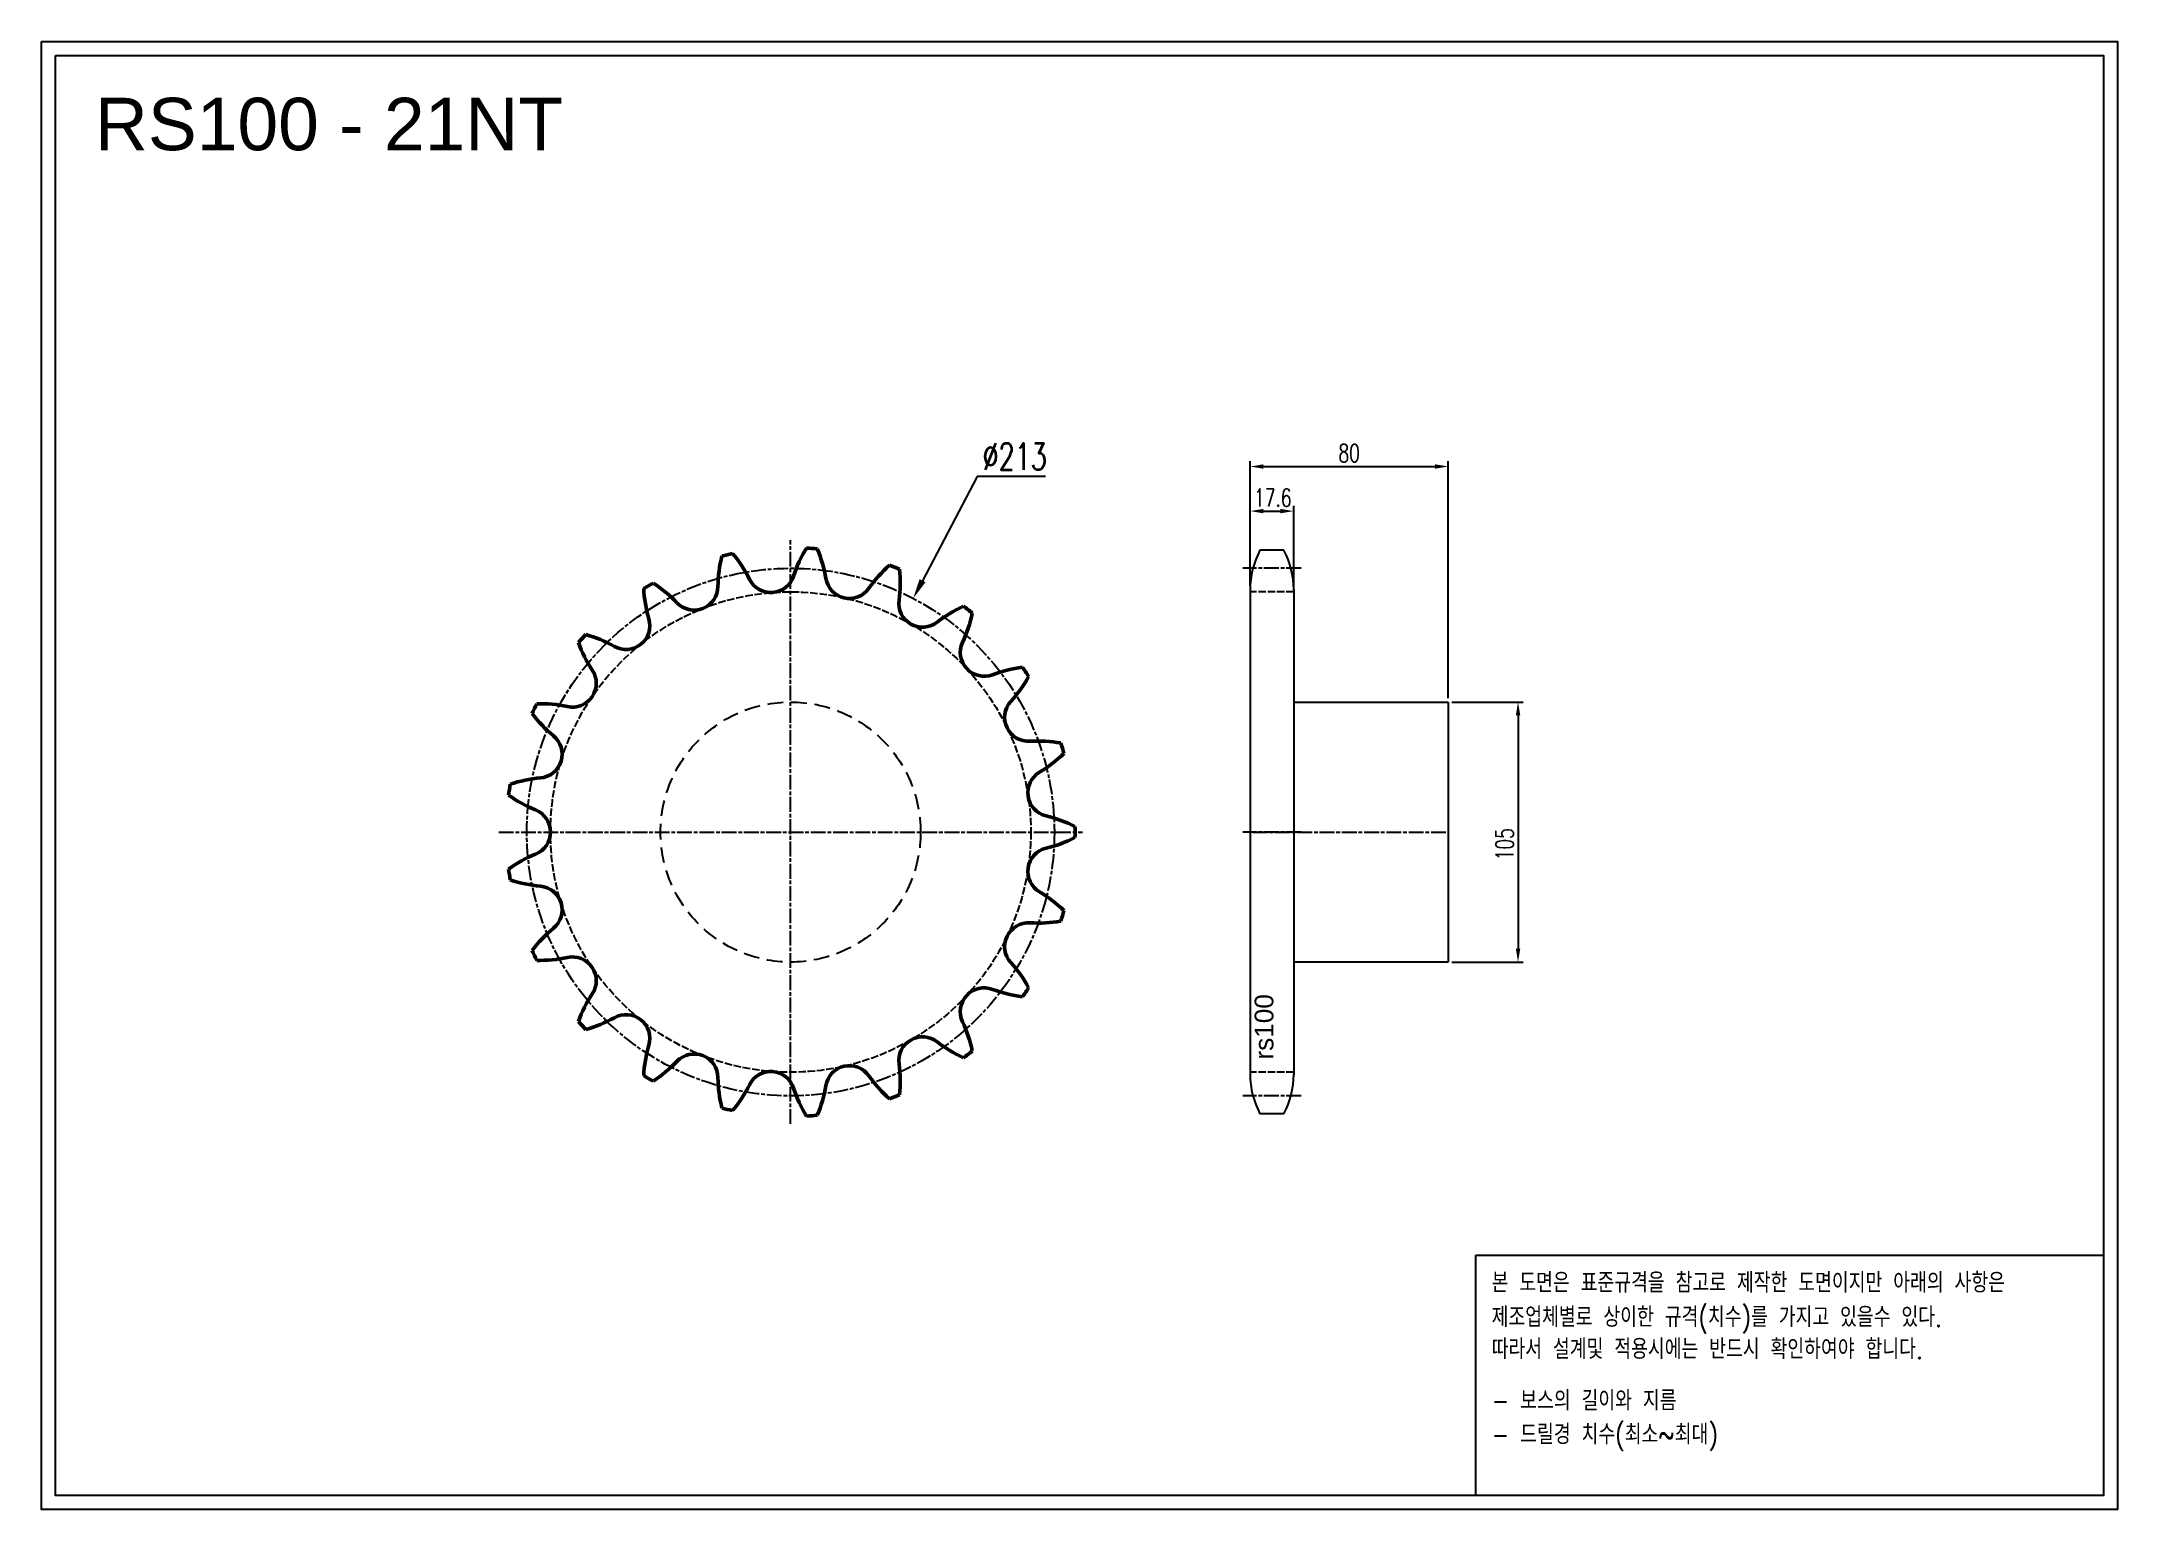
# Model space of a CAD drawing. Header units: millimetres. Extents: x -21342 to -20504, y 16388 to 16981.
import ezdxf

# ---------------------------------------------------------------- set-up
doc = ezdxf.new("R2010")
doc.units = ezdxf.units.MM
for name, pattern in [('AM_ISO02W050', [7.5, 6, -1.5]), ('AM_ISO02W050x2', [3.75, 3, -0.75]), ('AM_ISO08W050', [18, 12, -1.5, 3, -1.5]), ('AM_ISO08W050x2', [9, 6, -0.75, 1.5, -0.75]), ('HIDDEN', [9.525, 6.35, -3.175])]:
    doc.linetypes.add(name, pattern=pattern)
for name, color, linetype, lineweight in [('AM_0N', 7, 'Continuous', 50), ('AM_3N', 6, 'AM_ISO02W050', 25), ('AM_7', 4, 'AM_ISO08W050', 25), ('AM_7N', 4, 'AM_ISO08W050', 25)]:
    doc.layers.add(name, color=color, linetype=linetype, lineweight=lineweight)
doc.layers.add('HL', color=2, linetype='HIDDEN')
doc.layers.add('S-DIM', color=7, linetype='Continuous')
doc.styles.add('HAN', font='ROMANS.shx', dxfattribs={"width": 0.7, "bigfont": 'whgtxt.shx'})
doc.styles.add('HSG', font='SIMPLEX.shx', dxfattribs={"width": 0.7, "bigfont": 'HSG.shx'})
doc.styles.get("Standard").update_dxf_attribs({"font": 'arial.ttf'})
doc.dimstyles.new('APP16', dxfattribs={"dimscale": 3, "dimtxt": 2.4, "dimasz": 1.8, "dimexe": 0.7, "dimexo": 0.5, "dimgap": 0.6, "dimtad": 1, "dimtoh": 1, "dimdec": 1, "dimrnd": 0.01, "dimzin": 9, "dimdsep": 46, "dimtxsty": 'HSG', "dimcen": 0, "dimclrd": 1, "dimclre": 1, "dimclrt": 256, "dimazin": 2, "dimtp": 1, "dimtm": 1, "dimtfac": 0.5, "dimtdec": 1, "dimtofl": 0, "dimtmove": 0, "dimatfit": 3, "dimfxl": 0, "dimtvp": 1, "dimtolj": 2, "dimlwd": -1, "dimlwe": -1, "dimarcsym": 0})
doc.dimstyles.new('APP23', dxfattribs={"dimscale": 4.5, "dimtxt": 2.4, "dimasz": 1.8, "dimexe": 0.7, "dimexo": 0.5, "dimgap": 0.6, "dimtad": 1, "dimtoh": 1, "dimdec": 1, "dimrnd": 0.01, "dimzin": 9, "dimdsep": 46, "dimtxsty": 'HSG', "dimcen": 0, "dimclrd": 1, "dimclre": 1, "dimclrt": 256, "dimazin": 2, "dimtp": 1, "dimtm": 1, "dimtfac": 0.5, "dimtdec": 1, "dimtix": 1, "dimtofl": 0, "dimtmove": 0, "dimatfit": 3, "dimfxl": 0, "dimtvp": 1, "dimtolj": 2, "dimlwd": -1, "dimlwe": -1, "dimarcsym": 0})

# ---------------------------------------------------------------- blocks, each defined once
blk = doc.blocks.new('*D1')
at = {"layer": 'Defpoints', "color": 0, "transparency": 16777216}
for p in [(-20773.98, 16714.33), (-20773.98, 16609.33), (-20745.79, 16609.33)]:
    blk.add_point(p, dxfattribs=at)
at = {"layer": 'S-DIM', "color": 1, "transparency": 16777216}
for p, q in [((-20772.48, 16714.33), (-20743.69, 16714.33)), ((-20745.79, 16708.93), (-20745.79, 16614.73)), ((-20772.48, 16609.33), (-20743.69, 16609.33))]:
    blk.add_line(p, q, dxfattribs=at)
for points in [[(-20746.69, 16708.93), (-20744.89, 16708.93), (-20745.79, 16714.33)], [(-20746.69, 16614.73), (-20744.89, 16614.73), (-20745.79, 16609.33)]]:
    blk.add_solid(points, dxfattribs=at)
at = {"layer": 'S-DIM', "transparency": 16777216, "insert": (-20751.19, 16656.91), "char_height": 7.2, "attachment_point": 5, "rotation": 90, "style": 'HSG'}
blk.add_mtext('\\A2;105', dxfattribs=at)
blk = doc.blocks.new('*D2')
at = {"layer": 'Defpoints', "color": 0, "transparency": 16777216}
for p in [(-20836.38, 16791.42), (-20853.98, 16759.69), (-20836.38, 16758.82)]:
    blk.add_point(p, dxfattribs=at)
at = {"layer": 'S-DIM', "color": 1, "transparency": 16777216}
for p, q in [((-20853.98, 16761.19), (-20853.98, 16793.52)), ((-20848.58, 16791.42), (-20841.78, 16791.42)), ((-20836.38, 16760.32), (-20836.38, 16793.52))]:
    blk.add_line(p, q, dxfattribs=at)
for points in [[(-20848.58, 16792.32), (-20848.58, 16790.52), (-20853.98, 16791.42)], [(-20841.78, 16792.32), (-20841.78, 16790.52), (-20836.38, 16791.42)]]:
    blk.add_solid(points, dxfattribs=at)
at = {"layer": 'S-DIM', "transparency": 16777216, "insert": (-20844.81, 16796.82), "char_height": 7.2, "attachment_point": 5, "style": 'HSG'}
blk.add_mtext('\\A2;17.6', dxfattribs=at)
blk = doc.blocks.new('*D3')
at = {"layer": 'Defpoints', "color": 0, "transparency": 16777216}
for p in [(-20773.98, 16809.42), (-20853.98, 16759.69), (-20773.98, 16714.33)]:
    blk.add_point(p, dxfattribs=at)
at = {"layer": 'S-DIM', "color": 1, "transparency": 16777216}
for p, q in [((-20853.98, 16761.19), (-20853.98, 16811.52)), ((-20848.58, 16809.42), (-20779.38, 16809.42)), ((-20773.98, 16715.83), (-20773.98, 16811.52))]:
    blk.add_line(p, q, dxfattribs=at)
for points in [[(-20848.58, 16810.32), (-20848.58, 16808.52), (-20853.98, 16809.42)], [(-20779.38, 16810.32), (-20779.38, 16808.52), (-20773.98, 16809.42)]]:
    blk.add_solid(points, dxfattribs=at)
at = {"layer": 'S-DIM', "transparency": 16777216, "insert": (-20813.98, 16814.82), "char_height": 7.2, "attachment_point": 5, "style": 'HSG'}
blk.add_mtext('\\A2;80', dxfattribs=at)
blk = doc.blocks.new('*D4')
at = {"layer": 'Defpoints', "color": 0, "transparency": 16777216}
for p in [(-20990.02, 16756.15), (-21089.03, 16567.52)]:
    blk.add_point(p, dxfattribs=at)
at = {"layer": 'S-DIM', "color": 1, "transparency": 16777216}
for p, q in [((-20964.17, 16805.4), (-20986.26, 16763.32)), ((-20936.63, 16805.4), (-20964.17, 16805.4))]:
    blk.add_line(p, q, dxfattribs=at)
blk.add_solid([(-20987.45, 16763.95), (-20985.06, 16762.69), (-20990.02, 16756.15)], dxfattribs=at)
at = {"layer": 'S-DIM', "transparency": 16777216, "insert": (-20949.05, 16813.5), "char_height": 10.8, "attachment_point": 5, "style": 'HSG'}
blk.add_mtext('\\A2;∅213', dxfattribs=at)
blk = doc.blocks.new('notice1')
at = {"color": 4}
blk.add_lwpolyline([(-22142.12, 1735.9), (-22053.8, 1735.9), (-22053.8, 1702.07), (-22142.12, 1702.07)], close=True, dxfattribs=at)
at = {"color": 4, "style": 'HAN', "width": 0.8}
for s, p in [('본 도면은 표준규격을 참고로 제작한 도면이지만 아래의 사항은', (-22139.9, 1730.62)), ('제조업체별로 상이한 규격(치수)를 가지고 있을수 있다.', (-22139.9, 1725.78)), ('따라서 설계및 적용시에는 반드시 확인하여야 합니다.', (-22139.9, 1721.28)), ('- 보스의 길이와 지름', (-22139.9, 1714.03)), ('- 드릴경 치수(최소~최대)', (-22139.9, 1709.27))]:
    blk.add_text(s, height=2.7949, dxfattribs=at).set_placement(p)

msp = doc.modelspace()

# ---------------------------------------------------------------- linework, layer by layer
for p, q in [((-20840.35, 16775.59), (-20850, 16775.59)), ((-20853.98, 16759.69), (-20853.98, 16563.98)), ((-20836.38, 16759.69), (-20836.38, 16563.98)), ((-20836.38, 16714.33), (-20773.98, 16714.33)), ((-20773.98, 16714.33), (-20773.98, 16609.33)), ((-20773.98, 16609.33), (-20836.38, 16609.33)), ((-20840.35, 16548.08), (-20850, 16548.08))]:
    msp.add_line(p, q)
for points in [[(-21342, 16981.01), (-20503.75, 16981.01), (-20503.75, 16388.31), (-21342, 16388.31)], [(-21336.35, 16975.37), (-20509.39, 16975.37), (-20509.39, 16393.95), (-21336.35, 16393.95)]]:
    msp.add_lwpolyline(points, close=True)
for centre, start, end in [((-20820.18, 16759.69), 151.93881, 180), ((-20870.18, 16759.69), 0, 28.06119), ((-20820.18, 16563.98), 180, 208.06119), ((-20870.18, 16563.98), 331.93881, 0)]:
    msp.add_arc(centre, 33.8, start, end)
at = {"layer": 'AM_0N'}
for centre, radius, start, end in [((-21039.52, 16661.83), 114.85, 101.75657, 103.95772), ((-21103.19, 16740.46), 52.58, 26.42857, 40.02237), ((-20988.29, 16749.07), 52.58, 148.54906, 162.14286), ((-21039.52, 16661.83), 114.85, 84.61371, 86.81486), ((-21077.19, 16755.73), 52.58, 9.28571, 22.87951), ((-21016.28, 16760.3), 52.58, 165.69192, 179.28571), ((-21047.49, 16768.15), 9.62, 206.42857, 342.14286), ((-20964.85, 16730.09), 52.58, 131.40621, 145), ((-21039.52, 16661.83), 114.85, 67.47086, 69.672), ((-21047.83, 16762.66), 52.58, 352.14286, 5.73665), ((-21039.52, 16661.83), 114.85, 118.89943, 121.10057), ((-21046.34, 16762.78), 52.58, 182.83478, 196.42857), ((-21123.54, 16718.2), 52.58, 43.57143, 57.16522), ((-21078.47, 16761.07), 9.62, 223.57143, 359.28571), ((-21015.8, 16765.77), 9.62, 189.28571, 325), ((-20986.22, 16754.16), 9.62, 172.14286, 307.85714), ((-20948.05, 16705.05), 52.58, 114.26335, 127.85714), ((-21017.75, 16760.63), 52.58, 335, 348.59379), ((-21039.52, 16661.83), 114.85, 50.328, 52.52914), ((-21039.52, 16661.83), 114.85, 136.04228, 138.24343), ((-21136.42, 16690.94), 52.58, 60.71429, 74.30808), ((-21105.99, 16745.18), 9.62, 240.71429, 16.42857), ((-21075.79, 16756.28), 52.58, 199.97763, 213.57143), ((-20961.38, 16734.35), 9.62, 155, 290.71429), ((-21127.61, 16721.89), 9.62, 257.85714, 33.57143), ((-20939.38, 16676.17), 52.58, 97.12049, 110.71429), ((-20989.59, 16749.82), 52.58, 317.85714, 331.45094), ((-21039.52, 16661.83), 114.85, 33.18514, 35.38629), ((-21039.52, 16661.83), 114.85, 153.18514, 155.38629), ((-21102.01, 16741.4), 52.58, 217.12049, 230.71429), ((-21140.69, 16661.08), 52.58, 77.85714, 91.45094), ((-20943.47, 16708.09), 9.62, 137.85714, 273.57143), ((-21141.4, 16693.26), 9.62, 275, 50.71429), ((-20939.6, 16646.01), 52.58, 79.97763, 93.57143), ((-20965.87, 16731.2), 52.58, 300.71429, 314.30808), ((-21039.52, 16661.83), 114.85, 16.04228, 18.24343), ((-21135.98, 16631.3), 52.58, 95, 108.59379), ((-20934.11, 16677.72), 9.62, 120.71429, 256.42857), ((-21039.52, 16661.83), 114.85, 170.328, 172.52914), ((-21122.69, 16719.45), 52.58, 234.26335, 247.85714), ((-21146.13, 16661.83), 9.62, 292.14286, 67.85714), ((-20948.7, 16617.26), 52.58, 62.83478, 76.42857), ((-20948.7, 16706.41), 52.58, 283.57143, 297.16522), ((-21039.52, 16661.83), 114.85, 358.89943, 1.10057), ((-21122.69, 16604.22), 52.58, 112.14286, 125.73665), ((-20934.11, 16645.95), 9.62, 103.57143, 239.28571), ((-21039.52, 16661.83), 114.85, 187.47086, 189.672), ((-21135.98, 16692.37), 52.58, 251.40621, 265), ((-21141.4, 16630.41), 9.62, 309.28571, 85), ((-20965.87, 16592.47), 52.58, 45.69192, 59.28571), ((-21102.01, 16582.27), 52.58, 129.28571, 142.87951), ((-20943.47, 16615.58), 9.62, 86.42857, 222.14286), ((-20939.6, 16677.66), 52.58, 266.42857, 280.02237), ((-21039.52, 16661.83), 114.85, 341.75657, 343.95772), ((-21039.52, 16661.83), 114.85, 204.61371, 206.81486), ((-21140.69, 16662.59), 52.58, 268.54906, 282.14286), ((-21127.61, 16601.78), 9.62, 326.42857, 102.14286), ((-20989.59, 16573.84), 52.58, 28.54906, 42.14286), ((-20961.38, 16589.32), 9.62, 69.28571, 205), ((-20939.38, 16647.5), 52.58, 249.28571, 262.87951), ((-21039.52, 16661.83), 114.85, 324.61371, 326.81486), ((-21075.79, 16567.39), 52.58, 146.42857, 160.02237), ((-21039.52, 16661.83), 114.85, 221.75657, 223.95772), ((-21136.42, 16632.73), 52.58, 285.69192, 299.28571), ((-21105.99, 16578.48), 9.62, 343.57143, 119.28571), ((-21017.75, 16563.04), 52.58, 11.40621, 25), ((-21046.34, 16560.89), 52.58, 163.57143, 177.16522), ((-20986.22, 16569.51), 9.62, 52.14286, 187.85714), ((-20948.05, 16618.62), 52.58, 232.14286, 245.73665), ((-21039.52, 16661.83), 114.85, 307.47086, 309.672), ((-21123.54, 16605.47), 52.58, 302.83478, 316.42857), ((-21078.47, 16562.6), 9.62, 0.71429, 136.42857), ((-21047.49, 16555.52), 9.62, 17.85714, 153.57143), ((-21015.8, 16557.9), 9.62, 35, 170.71429), ((-21047.83, 16561.01), 52.58, 354.26335, 7.85714), ((-21039.52, 16661.83), 114.85, 238.89943, 241.10057), ((-21016.28, 16563.37), 52.58, 180.71429, 194.30808), ((-21103.19, 16583.21), 52.58, 319.97763, 333.57143), ((-20988.29, 16574.6), 52.58, 197.85714, 211.45094), ((-21077.19, 16567.93), 52.58, 337.12049, 350.71429), ((-20964.85, 16593.57), 52.58, 215, 228.59379), ((-21039.52, 16661.83), 114.85, 290.328, 292.52914), ((-21039.52, 16661.83), 114.85, 256.04228, 258.24343), ((-21039.52, 16661.83), 114.85, 273.18514, 275.38629)]:
    msp.add_arc(centre, radius, start, end, dxfattribs=at)
at = {"layer": 'AM_3N', "linetype": 'AM_ISO02W050x2'}
for p, q in [((-20836.38, 16758.82), (-20853.98, 16758.82)), ((-20836.38, 16564.85), (-20853.98, 16564.85))]:
    msp.add_line(p, q, dxfattribs=at)
msp.add_circle((-21039.52, 16661.83), 96.99, dxfattribs=at)
at = {"layer": 'AM_7', "linetype": 'AM_ISO08W050x2'}
for p, q in [((-20833.38, 16768.35), (-20856.98, 16768.35)), ((-20833.38, 16661.83), (-20856.98, 16661.83)), ((-20852.92, 16661.83), (-20773.98, 16661.83)), ((-20833.38, 16555.32), (-20856.98, 16555.32))]:
    msp.add_line(p, q, dxfattribs=at)
msp.add_circle((-21039.52, 16661.83), 106.51, dxfattribs=at)
at = {"layer": 'AM_7N', "linetype": 'AM_ISO08W050x2'}
for p, q in [((-21039.52, 16543.99), (-21039.52, 16779.68)), ((-21157.37, 16661.83), (-20921.68, 16661.83))]:
    msp.add_line(p, q, dxfattribs=at)
at = {"layer": 'HL'}
msp.add_circle((-21039.52, 16661.83), 52.5, dxfattribs=at)

# ---------------------------------------------------------------- block references
at = {"xscale": 2.869411184639999, "yscale": 2.869411184639999, "zscale": 2.869411184639999}
msp.add_blockref('notice1', (42772.02, 11510.02), dxfattribs=at)

# ---------------------------------------------------------------- texts
msp.add_text('RS100 - 21NT', height=21.168).set_placement((-21320.41, 16937.12))
at = {"insert": (-20852.15, 16569.97), "char_height": 7.56, "width": 32.5046, "attachment_point": 1, "rotation": 90}
msp.add_mtext('rs100', dxfattribs=at)

# ---------------------------------------------------------------- dimensions: what is measured, and where the dimension line sits
at = {"layer": 'S-DIM'}
dim = msp.add_diameter_dim_2p(p1=(-21089.03, 16567.52), p2=(-20990.02, 16756.15), dimstyle='APP23', dxfattribs=at)
dim.commit()
dim.dimension.update_dxf_attribs({"geometry": '*D4', "text_midpoint": (-20949.05, 16805.4), "dimtype": 131})
dim = msp.add_linear_dim(base=(-20773.98, 16809.42), p1=(-20853.98, 16759.69), p2=(-20773.98, 16714.33), dimstyle='APP16', dxfattribs=at)
dim.commit()
dim.dimension.update_dxf_attribs({"geometry": '*D3', "text_midpoint": (-20813.98, 16814.82)})
dim = msp.add_linear_dim(base=(-20836.38, 16791.42), p1=(-20853.98, 16759.69), p2=(-20836.38, 16758.82), dimstyle='APP16', dxfattribs=at)
dim.commit()
dim.dimension.update_dxf_attribs({"geometry": '*D2', "text_midpoint": (-20844.81, 16791.42), "dimtype": 128})
dim = msp.add_linear_dim(base=(-20745.79, 16609.33), p1=(-20773.98, 16714.33), p2=(-20773.98, 16609.33), angle=90, dimstyle='APP16', dxfattribs=at)
dim.commit()
dim.dimension.update_dxf_attribs({"geometry": '*D1', "text_midpoint": (-20745.79, 16656.91), "dimtype": 128})

doc.saveas('drawing.dxf')
